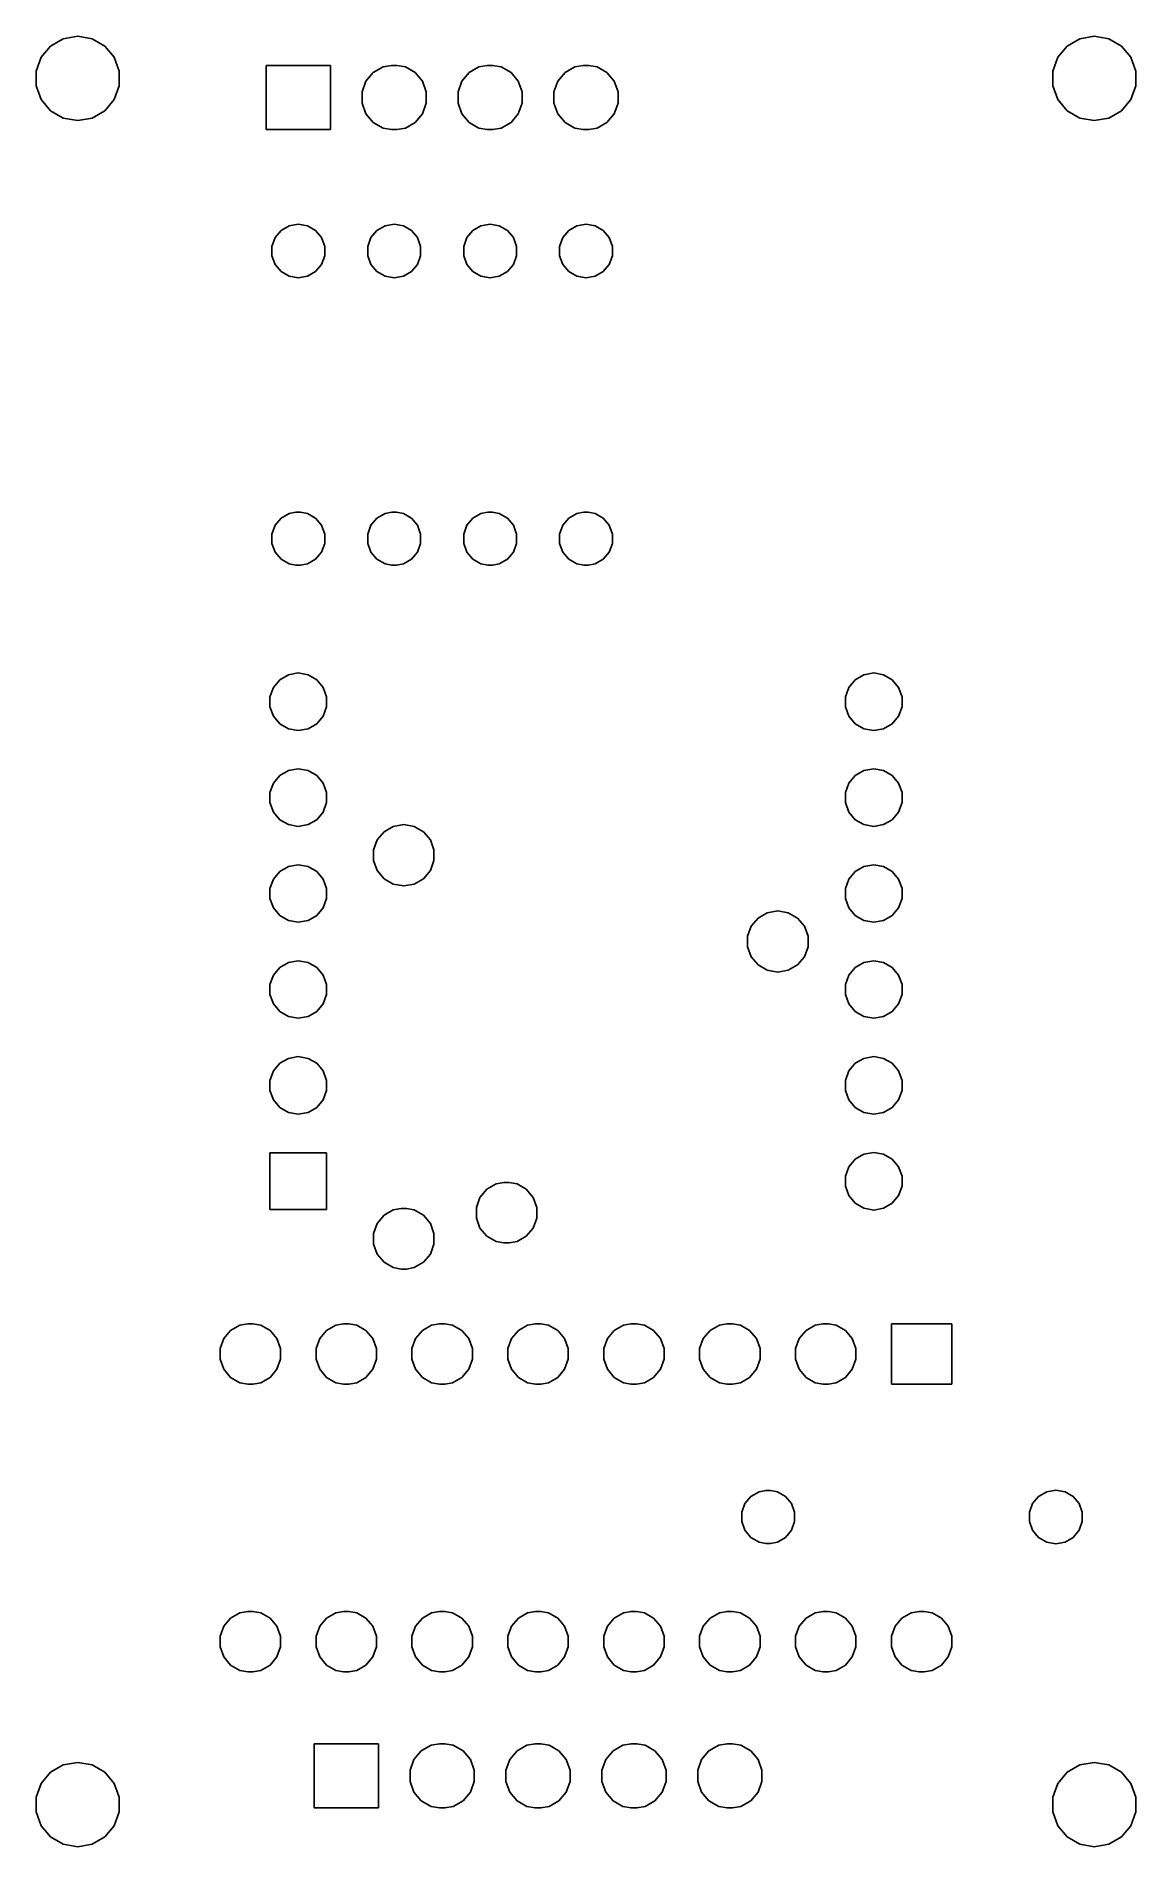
# Model space of a CAD drawing. Extents: x 21.8 to 50.9, y -71.7 to -23.8.
import ezdxf

# ---------------------------------------------------------------- set-up
doc = ezdxf.new("R2010")
doc.units = 0
doc.header["$MEASUREMENT"] = 0
doc.layers.add('BLACK', color=7, linetype='CONTINUOUS')

msp = doc.modelspace()

# ---------------------------------------------------------------- linework, layer by layer
at = {"layer": 'BLACK', "linetype": 'CONTINUOUS'}
for p, q in [((22.142, -24.0364), (22.478, -23.8424)), ((22.478, -23.8424), (22.86, -23.775)), ((22.86, -23.775), (23.242, -23.8424)), ((23.242, -23.8424), (23.578, -24.0364)), ((49.066, -24.0364), (49.402, -23.8424)), ((49.402, -23.8424), (49.784, -23.775)), ((49.784, -23.775), (50.166, -23.8424)), ((50.166, -23.8424), (50.502, -24.0364)), ((21.76, -24.698), (21.8927, -24.3335)), ((21.8927, -24.3335), (22.142, -24.0364)), ((23.578, -24.0364), (23.8273, -24.3335)), ((23.8273, -24.3335), (23.96, -24.698)), ((48.684, -24.698), (48.8167, -24.3335)), ((48.8167, -24.3335), (49.066, -24.0364)), ((50.502, -24.0364), (50.7513, -24.3335)), ((50.7513, -24.3335), (50.884, -24.698)), ((21.76, -25.086), (21.76, -24.698)), ((23.96, -24.698), (23.96, -25.086)), ((27.852, -26.25), (27.852, -24.55)), ((27.852, -24.55), (29.552, -24.55)), ((29.552, -24.55), (29.552, -26.25)), ((30.4945, -24.9684), (30.6872, -24.7388)), ((30.6872, -24.7388), (30.9468, -24.5889)), ((30.9468, -24.5889), (31.1676, -24.55)), ((31.1676, -24.55), (31.3164, -24.55)), ((31.3164, -24.55), (31.5372, -24.5889)), ((31.5372, -24.5889), (31.7968, -24.7388)), ((31.7968, -24.7388), (31.9895, -24.9684)), ((33.0345, -24.9684), (33.2272, -24.7388)), ((33.2272, -24.7388), (33.4868, -24.5889)), ((33.4868, -24.5889), (33.7076, -24.55)), ((33.7076, -24.55), (33.8564, -24.55)), ((33.8564, -24.55), (34.0772, -24.5889)), ((34.0772, -24.5889), (34.3368, -24.7388)), ((34.3368, -24.7388), (34.5295, -24.9684)), ((35.5745, -24.9684), (35.7672, -24.7388)), ((35.7672, -24.7388), (36.0268, -24.5889)), ((36.0268, -24.5889), (36.2476, -24.55)), ((36.2476, -24.55), (36.3964, -24.55)), ((36.3964, -24.55), (36.6172, -24.5889)), ((36.6172, -24.5889), (36.8768, -24.7388)), ((36.8768, -24.7388), (37.0695, -24.9684)), ((48.684, -25.086), (48.684, -24.698)), ((50.884, -24.698), (50.884, -25.086)), ((21.8927, -25.4505), (21.76, -25.086)), ((23.96, -25.086), (23.8273, -25.4505)), ((30.392, -25.2501), (30.4945, -24.9684)), ((30.392, -25.5499), (30.392, -25.2501)), ((31.9895, -24.9684), (32.092, -25.2501)), ((32.092, -25.2501), (32.092, -25.5499)), ((32.932, -25.2501), (33.0345, -24.9684)), ((32.932, -25.5499), (32.932, -25.2501)), ((34.5295, -24.9684), (34.632, -25.2501)), ((34.632, -25.2501), (34.632, -25.5499)), ((35.472, -25.2501), (35.5745, -24.9684)), ((35.472, -25.5499), (35.472, -25.2501)), ((37.0695, -24.9684), (37.172, -25.2501)), ((37.172, -25.2501), (37.172, -25.5499)), ((48.8167, -25.4505), (48.684, -25.086)), ((50.884, -25.086), (50.7513, -25.4505)), ((22.142, -25.7476), (21.8927, -25.4505)), ((22.478, -25.9416), (22.142, -25.7476)), ((23.578, -25.7476), (23.242, -25.9416)), ((23.8273, -25.4505), (23.578, -25.7476)), ((30.4945, -25.8316), (30.392, -25.5499)), ((30.6872, -26.0612), (30.4945, -25.8316)), ((31.9895, -25.8316), (31.7968, -26.0612)), ((32.092, -25.5499), (31.9895, -25.8316)), ((33.0345, -25.8316), (32.932, -25.5499)), ((33.2272, -26.0612), (33.0345, -25.8316)), ((34.5295, -25.8316), (34.3368, -26.0612)), ((34.632, -25.5499), (34.5295, -25.8316)), ((35.5745, -25.8316), (35.472, -25.5499)), ((35.7672, -26.0612), (35.5745, -25.8316)), ((37.0695, -25.8316), (36.8768, -26.0612)), ((37.172, -25.5499), (37.0695, -25.8316)), ((49.066, -25.7476), (48.8167, -25.4505)), ((49.402, -25.9416), (49.066, -25.7476)), ((50.502, -25.7476), (50.166, -25.9416)), ((50.7513, -25.4505), (50.502, -25.7476)), ((22.86, -26.009), (22.478, -25.9416)), ((23.242, -25.9416), (22.86, -26.009)), ((29.552, -26.25), (27.852, -26.25)), ((30.9468, -26.2111), (30.6872, -26.0612)), ((31.1676, -26.25), (30.9468, -26.2111)), ((31.3164, -26.25), (31.1676, -26.25)), ((31.5372, -26.2111), (31.3164, -26.25)), ((31.7968, -26.0612), (31.5372, -26.2111)), ((33.4868, -26.2111), (33.2272, -26.0612)), ((33.7076, -26.25), (33.4868, -26.2111)), ((33.8564, -26.25), (33.7076, -26.25)), ((34.0772, -26.2111), (33.8564, -26.25)), ((34.3368, -26.0612), (34.0772, -26.2111)), ((36.0268, -26.2111), (35.7672, -26.0612)), ((36.2476, -26.25), (36.0268, -26.2111)), ((36.3964, -26.25), (36.2476, -26.25)), ((36.6172, -26.2111), (36.3964, -26.25)), ((36.8768, -26.0612), (36.6172, -26.2111)), ((49.784, -26.009), (49.402, -25.9416)), ((50.166, -25.9416), (49.784, -26.009)), ((28.4589, -28.7961), (28.702, -28.7532)), ((28.702, -28.7532), (28.9451, -28.7961)), ((30.9989, -28.7961), (31.242, -28.7532)), ((31.242, -28.7532), (31.4851, -28.7961)), ((33.5389, -28.7961), (33.782, -28.7532)), ((33.782, -28.7532), (34.0251, -28.7961)), ((36.0789, -28.7961), (36.322, -28.7532)), ((36.322, -28.7532), (36.5651, -28.7961)), ((28.002, -29.3406), (28.0864, -29.1086)), ((28.0864, -29.1086), (28.2451, -28.9195)), ((28.2451, -28.9195), (28.4589, -28.7961)), ((28.9451, -28.7961), (29.1589, -28.9195)), ((29.1589, -28.9195), (29.3176, -29.1086)), ((29.3176, -29.1086), (29.402, -29.3406)), ((30.542, -29.3406), (30.6264, -29.1086)), ((30.6264, -29.1086), (30.7851, -28.9195)), ((30.7851, -28.9195), (30.9989, -28.7961)), ((31.4851, -28.7961), (31.6989, -28.9195)), ((31.6989, -28.9195), (31.8576, -29.1086)), ((31.8576, -29.1086), (31.942, -29.3406)), ((33.082, -29.3406), (33.1664, -29.1086)), ((33.1664, -29.1086), (33.3251, -28.9195)), ((33.3251, -28.9195), (33.5389, -28.7961)), ((34.0251, -28.7961), (34.2389, -28.9195)), ((34.2389, -28.9195), (34.3976, -29.1086)), ((34.3976, -29.1086), (34.482, -29.3406)), ((35.622, -29.3406), (35.7064, -29.1086)), ((35.7064, -29.1086), (35.8651, -28.9195)), ((35.8651, -28.9195), (36.0789, -28.7961)), ((36.5651, -28.7961), (36.7789, -28.9195)), ((36.7789, -28.9195), (36.9376, -29.1086)), ((36.9376, -29.1086), (37.022, -29.3406)), ((28.002, -29.5874), (28.002, -29.3406)), ((28.0864, -29.8194), (28.002, -29.5874)), ((29.402, -29.5874), (29.3176, -29.8194)), ((29.402, -29.3406), (29.402, -29.5874)), ((30.542, -29.5874), (30.542, -29.3406)), ((30.6264, -29.8194), (30.542, -29.5874)), ((31.942, -29.5874), (31.8576, -29.8194)), ((31.942, -29.3406), (31.942, -29.5874)), ((33.082, -29.5874), (33.082, -29.3406)), ((33.1664, -29.8194), (33.082, -29.5874)), ((34.482, -29.5874), (34.3976, -29.8194)), ((34.482, -29.3406), (34.482, -29.5874)), ((35.622, -29.5874), (35.622, -29.3406)), ((35.7064, -29.8194), (35.622, -29.5874)), ((37.022, -29.5874), (36.9376, -29.8194)), ((37.022, -29.3406), (37.022, -29.5874)), ((28.2451, -30.0085), (28.0864, -29.8194)), ((28.4589, -30.1319), (28.2451, -30.0085)), ((28.702, -30.1748), (28.4589, -30.1319)), ((28.9451, -30.1319), (28.702, -30.1748)), ((29.1589, -30.0085), (28.9451, -30.1319)), ((29.3176, -29.8194), (29.1589, -30.0085)), ((30.7851, -30.0085), (30.6264, -29.8194)), ((30.9989, -30.1319), (30.7851, -30.0085)), ((31.242, -30.1748), (30.9989, -30.1319)), ((31.4851, -30.1319), (31.242, -30.1748)), ((31.6989, -30.0085), (31.4851, -30.1319)), ((31.8576, -29.8194), (31.6989, -30.0085)), ((33.3251, -30.0085), (33.1664, -29.8194)), ((33.5389, -30.1319), (33.3251, -30.0085)), ((33.782, -30.1748), (33.5389, -30.1319)), ((34.0251, -30.1319), (33.782, -30.1748)), ((34.2389, -30.0085), (34.0251, -30.1319)), ((34.3976, -29.8194), (34.2389, -30.0085)), ((35.8651, -30.0085), (35.7064, -29.8194)), ((36.0789, -30.1319), (35.8651, -30.0085)), ((36.322, -30.1748), (36.0789, -30.1319)), ((36.5651, -30.1319), (36.322, -30.1748)), ((36.7789, -30.0085), (36.5651, -30.1319)), ((36.9376, -29.8194), (36.7789, -30.0085)), ((28.2451, -36.5395), (28.4589, -36.4161)), ((28.4589, -36.4161), (28.6408, -36.384)), ((28.6408, -36.384), (28.7632, -36.384)), ((28.7632, -36.384), (28.9451, -36.4161)), ((28.9451, -36.4161), (29.1589, -36.5395)), ((30.7851, -36.5395), (30.9989, -36.4161)), ((30.9989, -36.4161), (31.1808, -36.384)), ((31.1808, -36.384), (31.3032, -36.384)), ((31.3032, -36.384), (31.4851, -36.4161)), ((31.4851, -36.4161), (31.6989, -36.5395)), ((33.3251, -36.5395), (33.5389, -36.4161)), ((33.5389, -36.4161), (33.7208, -36.384)), ((33.7208, -36.384), (33.8432, -36.384)), ((33.8432, -36.384), (34.0251, -36.4161)), ((34.0251, -36.4161), (34.2389, -36.5395)), ((35.8651, -36.5395), (36.0789, -36.4161)), ((36.0789, -36.4161), (36.2608, -36.384)), ((36.2608, -36.384), (36.3832, -36.384)), ((36.3832, -36.384), (36.5651, -36.4161)), ((36.5651, -36.4161), (36.7789, -36.5395)), ((28.002, -36.9606), (28.0864, -36.7286)), ((28.0864, -36.7286), (28.2451, -36.5395)), ((29.1589, -36.5395), (29.3176, -36.7286)), ((29.3176, -36.7286), (29.402, -36.9606)), ((30.542, -36.9606), (30.6264, -36.7286)), ((30.6264, -36.7286), (30.7851, -36.5395)), ((31.6989, -36.5395), (31.8576, -36.7286)), ((31.8576, -36.7286), (31.942, -36.9606)), ((33.082, -36.9606), (33.1664, -36.7286)), ((33.1664, -36.7286), (33.3251, -36.5395)), ((34.2389, -36.5395), (34.3976, -36.7286)), ((34.3976, -36.7286), (34.482, -36.9606)), ((35.622, -36.9606), (35.7064, -36.7286)), ((35.7064, -36.7286), (35.8651, -36.5395)), ((36.7789, -36.5395), (36.9376, -36.7286)), ((36.9376, -36.7286), (37.022, -36.9606)), ((28.002, -37.2074), (28.002, -36.9606)), ((28.0864, -37.4394), (28.002, -37.2074)), ((29.402, -37.2074), (29.3176, -37.4394)), ((29.402, -36.9606), (29.402, -37.2074)), ((30.542, -37.2074), (30.542, -36.9606)), ((30.6264, -37.4394), (30.542, -37.2074)), ((31.942, -37.2074), (31.8576, -37.4394)), ((31.942, -36.9606), (31.942, -37.2074)), ((33.082, -37.2074), (33.082, -36.9606)), ((33.1664, -37.4394), (33.082, -37.2074)), ((34.482, -37.2074), (34.3976, -37.4394)), ((34.482, -36.9606), (34.482, -37.2074)), ((35.622, -37.2074), (35.622, -36.9606)), ((35.7064, -37.4394), (35.622, -37.2074)), ((37.022, -37.2074), (36.9376, -37.4394)), ((37.022, -36.9606), (37.022, -37.2074)), ((28.2451, -37.6285), (28.0864, -37.4394)), ((28.4589, -37.7519), (28.2451, -37.6285)), ((28.6408, -37.784), (28.4589, -37.7519)), ((28.7632, -37.784), (28.6408, -37.784)), ((28.9451, -37.7519), (28.7632, -37.784)), ((29.1589, -37.6285), (28.9451, -37.7519)), ((29.3176, -37.4394), (29.1589, -37.6285)), ((30.7851, -37.6285), (30.6264, -37.4394)), ((30.9989, -37.7519), (30.7851, -37.6285)), ((31.1808, -37.784), (30.9989, -37.7519)), ((31.3032, -37.784), (31.1808, -37.784)), ((31.4851, -37.7519), (31.3032, -37.784)), ((31.6989, -37.6285), (31.4851, -37.7519)), ((31.8576, -37.4394), (31.6989, -37.6285)), ((33.3251, -37.6285), (33.1664, -37.4394)), ((33.5389, -37.7519), (33.3251, -37.6285)), ((33.7208, -37.784), (33.5389, -37.7519)), ((33.8432, -37.784), (33.7208, -37.784)), ((34.0251, -37.7519), (33.8432, -37.784)), ((34.2389, -37.6285), (34.0251, -37.7519)), ((34.3976, -37.4394), (34.2389, -37.6285)), ((35.8651, -37.6285), (35.7064, -37.4394)), ((36.0789, -37.7519), (35.8651, -37.6285)), ((36.2608, -37.784), (36.0789, -37.7519)), ((36.3832, -37.784), (36.2608, -37.784)), ((36.5651, -37.7519), (36.3832, -37.784)), ((36.7789, -37.6285), (36.5651, -37.7519)), ((36.9376, -37.4394), (36.7789, -37.6285)), ((28.2125, -40.8186), (28.4415, -40.6864)), ((28.4415, -40.6864), (28.702, -40.6404)), ((28.702, -40.6404), (28.9625, -40.6864)), ((28.9625, -40.6864), (29.1915, -40.8186)), ((43.4525, -40.8186), (43.6815, -40.6864)), ((43.6815, -40.6864), (43.942, -40.6404)), ((43.942, -40.6404), (44.2025, -40.6864)), ((44.2025, -40.6864), (44.4315, -40.8186)), ((27.952, -41.2698), (28.0425, -41.0212)), ((28.0425, -41.0212), (28.2125, -40.8186)), ((29.1915, -40.8186), (29.3615, -41.0212)), ((29.3615, -41.0212), (29.452, -41.2698)), ((43.192, -41.2698), (43.2825, -41.0212)), ((43.2825, -41.0212), (43.4525, -40.8186)), ((44.4315, -40.8186), (44.6015, -41.0212)), ((44.6015, -41.0212), (44.692, -41.2698)), ((27.952, -41.5342), (27.952, -41.2698)), ((28.0425, -41.7828), (27.952, -41.5342)), ((29.452, -41.5342), (29.3615, -41.7828)), ((29.452, -41.2698), (29.452, -41.5342)), ((43.192, -41.5342), (43.192, -41.2698)), ((43.2825, -41.7828), (43.192, -41.5342)), ((44.692, -41.5342), (44.6015, -41.7828)), ((44.692, -41.2698), (44.692, -41.5342)), ((28.2125, -41.9854), (28.0425, -41.7828)), ((28.4415, -42.1176), (28.2125, -41.9854)), ((28.702, -42.1636), (28.4415, -42.1176)), ((28.9625, -42.1176), (28.702, -42.1636)), ((29.1915, -41.9854), (28.9625, -42.1176)), ((29.3615, -41.7828), (29.1915, -41.9854)), ((43.4525, -41.9854), (43.2825, -41.7828)), ((43.6815, -42.1176), (43.4525, -41.9854)), ((43.942, -42.1636), (43.6815, -42.1176)), ((44.2025, -42.1176), (43.942, -42.1636)), ((44.4315, -41.9854), (44.2025, -42.1176)), ((44.6015, -41.7828), (44.4315, -41.9854)), ((27.952, -43.8098), (28.0425, -43.5612)), ((28.0425, -43.5612), (28.2125, -43.3586)), ((28.2125, -43.3586), (28.4415, -43.2264)), ((28.4415, -43.2264), (28.702, -43.1804)), ((28.702, -43.1804), (28.9625, -43.2264)), ((28.9625, -43.2264), (29.1915, -43.3586)), ((29.1915, -43.3586), (29.3615, -43.5612)), ((29.3615, -43.5612), (29.452, -43.8098)), ((43.192, -43.8098), (43.2825, -43.5612)), ((43.2825, -43.5612), (43.4525, -43.3586)), ((43.4525, -43.3586), (43.6815, -43.2264)), ((43.6815, -43.2264), (43.942, -43.1804)), ((43.942, -43.1804), (44.2025, -43.2264)), ((44.2025, -43.2264), (44.4315, -43.3586)), ((44.4315, -43.3586), (44.6015, -43.5612)), ((44.6015, -43.5612), (44.692, -43.8098)), ((27.952, -44.0742), (27.952, -43.8098)), ((28.0425, -44.3228), (27.952, -44.0742)), ((29.452, -44.0742), (29.3615, -44.3228)), ((29.452, -43.8098), (29.452, -44.0742)), ((43.192, -44.0742), (43.192, -43.8098)), ((43.2825, -44.3228), (43.192, -44.0742)), ((44.692, -44.0742), (44.6015, -44.3228)), ((44.692, -43.8098), (44.692, -44.0742)), ((28.2125, -44.5254), (28.0425, -44.3228)), ((28.4415, -44.6576), (28.2125, -44.5254)), ((29.1915, -44.5254), (28.9625, -44.6576)), ((29.3615, -44.3228), (29.1915, -44.5254)), ((43.4525, -44.5254), (43.2825, -44.3228)), ((43.6815, -44.6576), (43.4525, -44.5254)), ((44.4315, -44.5254), (44.2025, -44.6576)), ((44.6015, -44.3228), (44.4315, -44.5254)), ((28.702, -44.7036), (28.4415, -44.6576)), ((28.9625, -44.6576), (28.702, -44.7036)), ((30.696, -45.3249), (30.7925, -45.0598)), ((30.7925, -45.0598), (30.9738, -44.8437)), ((30.9738, -44.8437), (31.2182, -44.7026)), ((31.2182, -44.7026), (31.496, -44.6537)), ((31.496, -44.6537), (31.7738, -44.7026)), ((31.7738, -44.7026), (32.0182, -44.8437)), ((32.0182, -44.8437), (32.1995, -45.0598)), ((32.1995, -45.0598), (32.296, -45.3249)), ((43.942, -44.7036), (43.6815, -44.6576)), ((44.2025, -44.6576), (43.942, -44.7036)), ((30.696, -45.6071), (30.696, -45.3249)), ((32.296, -45.3249), (32.296, -45.6071)), ((28.0425, -46.1012), (28.2125, -45.8986)), ((28.2125, -45.8986), (28.4415, -45.7664)), ((28.4415, -45.7664), (28.702, -45.7204)), ((28.702, -45.7204), (28.9625, -45.7664)), ((28.9625, -45.7664), (29.1915, -45.8986)), ((29.1915, -45.8986), (29.3615, -46.1012)), ((30.7925, -45.8722), (30.696, -45.6071)), ((30.9738, -46.0883), (30.7925, -45.8722)), ((32.1995, -45.8722), (32.0182, -46.0883)), ((32.296, -45.6071), (32.1995, -45.8722)), ((43.2825, -46.1012), (43.4525, -45.8986)), ((43.4525, -45.8986), (43.6815, -45.7664)), ((43.6815, -45.7664), (43.942, -45.7204)), ((43.942, -45.7204), (44.2025, -45.7664)), ((44.2025, -45.7664), (44.4315, -45.8986)), ((44.4315, -45.8986), (44.6015, -46.1012)), ((27.952, -46.3498), (28.0425, -46.1012)), ((27.952, -46.6142), (27.952, -46.3498)), ((29.3615, -46.1012), (29.452, -46.3498)), ((29.452, -46.3498), (29.452, -46.6142)), ((31.2182, -46.2294), (30.9738, -46.0883)), ((31.496, -46.2783), (31.2182, -46.2294)), ((31.7738, -46.2294), (31.496, -46.2783)), ((32.0182, -46.0883), (31.7738, -46.2294)), ((43.192, -46.3498), (43.2825, -46.1012)), ((43.192, -46.6142), (43.192, -46.3498)), ((44.6015, -46.1012), (44.692, -46.3498)), ((44.692, -46.3498), (44.692, -46.6142)), ((28.0425, -46.8628), (27.952, -46.6142)), ((28.2125, -47.0654), (28.0425, -46.8628)), ((29.3615, -46.8628), (29.1915, -47.0654)), ((29.452, -46.6142), (29.3615, -46.8628)), ((40.8798, -47.1297), (41.1242, -46.9886)), ((41.1242, -46.9886), (41.402, -46.9397)), ((41.402, -46.9397), (41.6798, -46.9886)), ((41.6798, -46.9886), (41.9242, -47.1297)), ((43.2825, -46.8628), (43.192, -46.6142)), ((43.4525, -47.0654), (43.2825, -46.8628)), ((44.6015, -46.8628), (44.4315, -47.0654)), ((44.692, -46.6142), (44.6015, -46.8628)), ((28.4415, -47.1976), (28.2125, -47.0654)), ((28.702, -47.2436), (28.4415, -47.1976)), ((28.9625, -47.1976), (28.702, -47.2436)), ((29.1915, -47.0654), (28.9625, -47.1976)), ((40.602, -47.6109), (40.6985, -47.3458)), ((40.6985, -47.3458), (40.8798, -47.1297)), ((41.9242, -47.1297), (42.1055, -47.3458)), ((42.1055, -47.3458), (42.202, -47.6109)), ((43.6815, -47.1976), (43.4525, -47.0654)), ((43.942, -47.2436), (43.6815, -47.1976)), ((44.2025, -47.1976), (43.942, -47.2436)), ((44.4315, -47.0654), (44.2025, -47.1976)), ((40.602, -47.8931), (40.602, -47.6109)), ((40.6985, -48.1582), (40.602, -47.8931)), ((42.202, -47.8931), (42.1055, -48.1582)), ((42.202, -47.6109), (42.202, -47.8931)), ((28.2125, -48.4386), (28.4415, -48.3064)), ((28.4415, -48.3064), (28.702, -48.2604)), ((28.702, -48.2604), (28.9625, -48.3064)), ((28.9625, -48.3064), (29.1915, -48.4386)), ((40.8798, -48.3743), (40.6985, -48.1582)), ((41.1242, -48.5154), (40.8798, -48.3743)), ((41.9242, -48.3743), (41.6798, -48.5154)), ((42.1055, -48.1582), (41.9242, -48.3743)), ((43.4525, -48.4386), (43.6815, -48.3064)), ((43.6815, -48.3064), (43.942, -48.2604)), ((43.942, -48.2604), (44.2025, -48.3064)), ((44.2025, -48.3064), (44.4315, -48.4386)), ((27.952, -48.8898), (28.0425, -48.6412)), ((27.952, -49.1542), (27.952, -48.8898)), ((28.0425, -48.6412), (28.2125, -48.4386)), ((29.1915, -48.4386), (29.3615, -48.6412)), ((29.3615, -48.6412), (29.452, -48.8898)), ((29.452, -48.8898), (29.452, -49.1542)), ((41.402, -48.5643), (41.1242, -48.5154)), ((41.6798, -48.5154), (41.402, -48.5643)), ((43.192, -48.8898), (43.2825, -48.6412)), ((43.192, -49.1542), (43.192, -48.8898)), ((43.2825, -48.6412), (43.4525, -48.4386)), ((44.4315, -48.4386), (44.6015, -48.6412)), ((44.6015, -48.6412), (44.692, -48.8898)), ((44.692, -48.8898), (44.692, -49.1542)), ((28.0425, -49.4028), (27.952, -49.1542)), ((29.452, -49.1542), (29.3615, -49.4028)), ((43.2825, -49.4028), (43.192, -49.1542)), ((44.692, -49.1542), (44.6015, -49.4028)), ((28.2125, -49.6054), (28.0425, -49.4028)), ((28.4415, -49.7376), (28.2125, -49.6054)), ((28.702, -49.7836), (28.4415, -49.7376)), ((28.9625, -49.7376), (28.702, -49.7836)), ((29.1915, -49.6054), (28.9625, -49.7376)), ((29.3615, -49.4028), (29.1915, -49.6054)), ((43.4525, -49.6054), (43.2825, -49.4028)), ((43.6815, -49.7376), (43.4525, -49.6054)), ((43.942, -49.7836), (43.6815, -49.7376)), ((44.2025, -49.7376), (43.942, -49.7836)), ((44.4315, -49.6054), (44.2025, -49.7376)), ((44.6015, -49.4028), (44.4315, -49.6054)), ((28.4415, -50.8464), (28.702, -50.8004)), ((28.702, -50.8004), (28.9625, -50.8464)), ((43.6815, -50.8464), (43.942, -50.8004)), ((43.942, -50.8004), (44.2025, -50.8464)), ((27.952, -51.4298), (28.0425, -51.1812)), ((28.0425, -51.1812), (28.2125, -50.9786)), ((28.2125, -50.9786), (28.4415, -50.8464)), ((28.9625, -50.8464), (29.1915, -50.9786)), ((29.1915, -50.9786), (29.3615, -51.1812)), ((29.3615, -51.1812), (29.452, -51.4298)), ((43.192, -51.4298), (43.2825, -51.1812)), ((43.2825, -51.1812), (43.4525, -50.9786)), ((43.4525, -50.9786), (43.6815, -50.8464)), ((44.2025, -50.8464), (44.4315, -50.9786)), ((44.4315, -50.9786), (44.6015, -51.1812)), ((44.6015, -51.1812), (44.692, -51.4298)), ((27.952, -51.6942), (27.952, -51.4298)), ((28.0425, -51.9428), (27.952, -51.6942)), ((29.452, -51.6942), (29.3615, -51.9428)), ((29.452, -51.4298), (29.452, -51.6942)), ((43.192, -51.6942), (43.192, -51.4298)), ((43.2825, -51.9428), (43.192, -51.6942)), ((44.692, -51.6942), (44.6015, -51.9428)), ((44.692, -51.4298), (44.692, -51.6942)), ((28.2125, -52.1454), (28.0425, -51.9428)), ((28.4415, -52.2776), (28.2125, -52.1454)), ((29.1915, -52.1454), (28.9625, -52.2776)), ((29.3615, -51.9428), (29.1915, -52.1454)), ((43.4525, -52.1454), (43.2825, -51.9428)), ((43.6815, -52.2776), (43.4525, -52.1454)), ((44.4315, -52.1454), (44.2025, -52.2776)), ((44.6015, -51.9428), (44.4315, -52.1454)), ((28.702, -52.3236), (28.4415, -52.2776)), ((28.9625, -52.2776), (28.702, -52.3236)), ((43.942, -52.3236), (43.6815, -52.2776)), ((44.2025, -52.2776), (43.942, -52.3236)), ((27.952, -54.852), (27.952, -53.352)), ((27.952, -53.352), (29.452, -53.352)), ((29.452, -53.352), (29.452, -54.852)), ((43.2825, -53.7212), (43.4525, -53.5186)), ((43.4525, -53.5186), (43.6815, -53.3864)), ((43.6815, -53.3864), (43.942, -53.3404)), ((43.942, -53.3404), (44.2025, -53.3864)), ((44.2025, -53.3864), (44.4315, -53.5186)), ((44.4315, -53.5186), (44.6015, -53.7212)), ((33.6956, -54.3139), (33.94, -54.1729)), ((33.94, -54.1729), (34.1478, -54.1362)), ((34.1478, -54.1362), (34.2878, -54.1362)), ((34.2878, -54.1362), (34.4956, -54.1729)), ((34.4956, -54.1729), (34.74, -54.3139)), ((43.192, -53.9698), (43.2825, -53.7212)), ((43.192, -54.2342), (43.192, -53.9698)), ((44.6015, -53.7212), (44.692, -53.9698)), ((44.692, -53.9698), (44.692, -54.2342)), ((33.4178, -54.7951), (33.5143, -54.53)), ((33.5143, -54.53), (33.6956, -54.3139)), ((34.74, -54.3139), (34.9213, -54.53)), ((34.9213, -54.53), (35.0178, -54.7951)), ((43.2825, -54.4828), (43.192, -54.2342)), ((43.4525, -54.6854), (43.2825, -54.4828)), ((44.6015, -54.4828), (44.4315, -54.6854)), ((44.692, -54.2342), (44.6015, -54.4828)), ((29.452, -54.852), (27.952, -54.852)), ((30.7925, -55.2198), (30.9738, -55.0037)), ((30.9738, -55.0037), (31.2182, -54.8626)), ((31.2182, -54.8626), (31.426, -54.826)), ((31.426, -54.826), (31.566, -54.826)), ((31.566, -54.826), (31.7738, -54.8626)), ((31.7738, -54.8626), (32.0182, -55.0037)), ((32.0182, -55.0037), (32.1995, -55.2198)), ((33.4178, -55.0773), (33.4178, -54.7951)), ((33.5143, -55.3424), (33.4178, -55.0773)), ((35.0178, -55.0773), (34.9213, -55.3424)), ((35.0178, -54.7951), (35.0178, -55.0773)), ((43.6815, -54.8176), (43.4525, -54.6854)), ((43.942, -54.8636), (43.6815, -54.8176)), ((44.2025, -54.8176), (43.942, -54.8636)), ((44.4315, -54.6854), (44.2025, -54.8176)), ((30.696, -55.4849), (30.7925, -55.2198)), ((30.696, -55.7671), (30.696, -55.4849)), ((32.1995, -55.2198), (32.296, -55.4849)), ((32.296, -55.4849), (32.296, -55.7671)), ((33.6956, -55.5585), (33.5143, -55.3424)), ((33.94, -55.6996), (33.6956, -55.5585)), ((34.74, -55.5585), (34.4956, -55.6996)), ((34.9213, -55.3424), (34.74, -55.5585)), ((30.7925, -56.0322), (30.696, -55.7671)), ((30.9738, -56.2483), (30.7925, -56.0322)), ((32.1995, -56.0322), (32.0182, -56.2483)), ((32.296, -55.7671), (32.1995, -56.0322)), ((34.1478, -55.7362), (33.94, -55.6996)), ((34.2878, -55.7362), (34.1478, -55.7362)), ((34.4956, -55.6996), (34.2878, -55.7362)), ((31.2182, -56.3894), (30.9738, -56.2483)), ((31.426, -56.426), (31.2182, -56.3894)), ((31.566, -56.426), (31.426, -56.426)), ((31.7738, -56.3894), (31.566, -56.426)), ((32.0182, -56.2483), (31.7738, -56.3894)), ((26.9098, -58.0517), (27.1542, -57.9106)), ((27.1542, -57.9106), (27.362, -57.874)), ((27.362, -57.874), (27.502, -57.874)), ((27.502, -57.874), (27.7098, -57.9106)), ((27.7098, -57.9106), (27.9542, -58.0517)), ((29.4498, -58.0517), (29.6942, -57.9106)), ((29.6942, -57.9106), (29.902, -57.874)), ((29.902, -57.874), (30.042, -57.874)), ((30.042, -57.874), (30.2498, -57.9106)), ((30.2498, -57.9106), (30.4942, -58.0517)), ((31.9898, -58.0517), (32.2342, -57.9106)), ((32.2342, -57.9106), (32.442, -57.874)), ((32.442, -57.874), (32.582, -57.874)), ((32.582, -57.874), (32.7898, -57.9106)), ((32.7898, -57.9106), (33.0342, -58.0517)), ((34.5298, -58.0517), (34.7742, -57.9106)), ((34.7742, -57.9106), (34.982, -57.874)), ((34.982, -57.874), (35.122, -57.874)), ((35.122, -57.874), (35.3298, -57.9106)), ((35.3298, -57.9106), (35.5742, -58.0517)), ((37.0698, -58.0517), (37.3142, -57.9106)), ((37.3142, -57.9106), (37.522, -57.874)), ((37.522, -57.874), (37.662, -57.874)), ((37.662, -57.874), (37.8698, -57.9106)), ((37.8698, -57.9106), (38.1142, -58.0517)), ((39.6098, -58.0517), (39.8542, -57.9106)), ((39.8542, -57.9106), (40.062, -57.874)), ((40.062, -57.874), (40.202, -57.874)), ((40.202, -57.874), (40.4098, -57.9106)), ((40.4098, -57.9106), (40.6542, -58.0517)), ((42.1498, -58.0517), (42.3942, -57.9106)), ((42.3942, -57.9106), (42.602, -57.874)), ((42.602, -57.874), (42.742, -57.874)), ((42.742, -57.874), (42.9498, -57.9106)), ((42.9498, -57.9106), (43.1942, -58.0517)), ((44.412, -59.474), (44.412, -57.874)), ((44.412, -57.874), (46.012, -57.874)), ((46.012, -57.874), (46.012, -59.474)), ((26.632, -58.5329), (26.7285, -58.2678)), ((26.7285, -58.2678), (26.9098, -58.0517)), ((27.9542, -58.0517), (28.1355, -58.2678)), ((28.1355, -58.2678), (28.232, -58.5329)), ((29.172, -58.5329), (29.2685, -58.2678)), ((29.2685, -58.2678), (29.4498, -58.0517)), ((30.4942, -58.0517), (30.6755, -58.2678)), ((30.6755, -58.2678), (30.772, -58.5329)), ((31.712, -58.5329), (31.8085, -58.2678)), ((31.8085, -58.2678), (31.9898, -58.0517)), ((33.0342, -58.0517), (33.2155, -58.2678)), ((33.2155, -58.2678), (33.312, -58.5329)), ((34.252, -58.5329), (34.3485, -58.2678)), ((34.3485, -58.2678), (34.5298, -58.0517)), ((35.5742, -58.0517), (35.7555, -58.2678)), ((35.7555, -58.2678), (35.852, -58.5329)), ((36.792, -58.5329), (36.8885, -58.2678)), ((36.8885, -58.2678), (37.0698, -58.0517)), ((38.1142, -58.0517), (38.2955, -58.2678)), ((38.2955, -58.2678), (38.392, -58.5329)), ((39.332, -58.5329), (39.4285, -58.2678)), ((39.4285, -58.2678), (39.6098, -58.0517)), ((40.6542, -58.0517), (40.8355, -58.2678)), ((40.8355, -58.2678), (40.932, -58.5329)), ((41.872, -58.5329), (41.9685, -58.2678)), ((41.9685, -58.2678), (42.1498, -58.0517)), ((43.1942, -58.0517), (43.3755, -58.2678)), ((43.3755, -58.2678), (43.472, -58.5329)), ((26.632, -58.8151), (26.632, -58.5329)), ((26.7285, -59.0802), (26.632, -58.8151)), ((28.232, -58.8151), (28.1355, -59.0802)), ((28.232, -58.5329), (28.232, -58.8151)), ((29.172, -58.8151), (29.172, -58.5329)), ((29.2685, -59.0802), (29.172, -58.8151)), ((30.772, -58.8151), (30.6755, -59.0802)), ((30.772, -58.5329), (30.772, -58.8151)), ((31.712, -58.8151), (31.712, -58.5329)), ((31.8085, -59.0802), (31.712, -58.8151)), ((33.312, -58.8151), (33.2155, -59.0802)), ((33.312, -58.5329), (33.312, -58.8151)), ((34.252, -58.8151), (34.252, -58.5329)), ((34.3485, -59.0802), (34.252, -58.8151)), ((35.852, -58.8151), (35.7555, -59.0802)), ((35.852, -58.5329), (35.852, -58.8151)), ((36.792, -58.8151), (36.792, -58.5329)), ((36.8885, -59.0802), (36.792, -58.8151)), ((38.392, -58.8151), (38.2955, -59.0802)), ((38.392, -58.5329), (38.392, -58.8151)), ((39.332, -58.8151), (39.332, -58.5329)), ((39.4285, -59.0802), (39.332, -58.8151)), ((40.932, -58.8151), (40.8355, -59.0802)), ((40.932, -58.5329), (40.932, -58.8151)), ((41.872, -58.8151), (41.872, -58.5329)), ((41.9685, -59.0802), (41.872, -58.8151)), ((43.472, -58.8151), (43.3755, -59.0802)), ((43.472, -58.5329), (43.472, -58.8151)), ((26.9098, -59.2963), (26.7285, -59.0802)), ((27.1542, -59.4374), (26.9098, -59.2963)), ((27.362, -59.474), (27.1542, -59.4374)), ((27.7098, -59.4374), (27.502, -59.474)), ((27.9542, -59.2963), (27.7098, -59.4374)), ((28.1355, -59.0802), (27.9542, -59.2963)), ((29.4498, -59.2963), (29.2685, -59.0802)), ((29.6942, -59.4374), (29.4498, -59.2963)), ((29.902, -59.474), (29.6942, -59.4374)), ((30.2498, -59.4374), (30.042, -59.474)), ((30.4942, -59.2963), (30.2498, -59.4374)), ((30.6755, -59.0802), (30.4942, -59.2963)), ((31.9898, -59.2963), (31.8085, -59.0802)), ((32.2342, -59.4374), (31.9898, -59.2963)), ((32.442, -59.474), (32.2342, -59.4374)), ((32.7898, -59.4374), (32.582, -59.474)), ((33.0342, -59.2963), (32.7898, -59.4374)), ((33.2155, -59.0802), (33.0342, -59.2963)), ((34.5298, -59.2963), (34.3485, -59.0802)), ((34.7742, -59.4374), (34.5298, -59.2963)), ((34.982, -59.474), (34.7742, -59.4374)), ((35.3298, -59.4374), (35.122, -59.474)), ((35.5742, -59.2963), (35.3298, -59.4374)), ((35.7555, -59.0802), (35.5742, -59.2963)), ((37.0698, -59.2963), (36.8885, -59.0802)), ((37.3142, -59.4374), (37.0698, -59.2963)), ((37.522, -59.474), (37.3142, -59.4374)), ((37.8698, -59.4374), (37.662, -59.474)), ((38.1142, -59.2963), (37.8698, -59.4374)), ((38.2955, -59.0802), (38.1142, -59.2963)), ((39.6098, -59.2963), (39.4285, -59.0802)), ((39.8542, -59.4374), (39.6098, -59.2963)), ((40.062, -59.474), (39.8542, -59.4374)), ((40.4098, -59.4374), (40.202, -59.474)), ((40.6542, -59.2963), (40.4098, -59.4374)), ((40.8355, -59.0802), (40.6542, -59.2963)), ((42.1498, -59.2963), (41.9685, -59.0802)), ((42.3942, -59.4374), (42.1498, -59.2963)), ((42.602, -59.474), (42.3942, -59.4374)), ((42.9498, -59.4374), (42.742, -59.474)), ((43.1942, -59.2963), (42.9498, -59.4374)), ((43.3755, -59.0802), (43.1942, -59.2963)), ((27.502, -59.474), (27.362, -59.474)), ((30.042, -59.474), (29.902, -59.474)), ((32.582, -59.474), (32.442, -59.474)), ((35.122, -59.474), (34.982, -59.474)), ((37.662, -59.474), (37.522, -59.474)), ((40.202, -59.474), (40.062, -59.474)), ((42.742, -59.474), (42.602, -59.474)), ((46.012, -59.474), (44.412, -59.474)), ((40.6911, -62.4475), (40.9049, -62.3241)), ((40.9049, -62.3241), (41.0868, -62.292)), ((41.0868, -62.292), (41.2092, -62.292)), ((41.2092, -62.292), (41.3911, -62.3241)), ((41.3911, -62.3241), (41.6049, -62.4475)), ((48.3111, -62.4475), (48.5249, -62.3241)), ((48.5249, -62.3241), (48.768, -62.2812)), ((48.768, -62.2812), (49.0111, -62.3241)), ((49.0111, -62.3241), (49.2249, -62.4475)), ((40.448, -62.8686), (40.5324, -62.6366)), ((40.5324, -62.6366), (40.6911, -62.4475)), ((41.6049, -62.4475), (41.7636, -62.6366)), ((41.7636, -62.6366), (41.848, -62.8686)), ((48.068, -62.8686), (48.1524, -62.6366)), ((48.1524, -62.6366), (48.3111, -62.4475)), ((49.2249, -62.4475), (49.3836, -62.6366)), ((49.3836, -62.6366), (49.468, -62.8686)), ((40.448, -63.1154), (40.448, -62.8686)), ((40.5324, -63.3474), (40.448, -63.1154)), ((41.848, -63.1154), (41.7636, -63.3474)), ((41.848, -62.8686), (41.848, -63.1154)), ((48.068, -63.1154), (48.068, -62.8686)), ((48.1524, -63.3474), (48.068, -63.1154)), ((49.468, -63.1154), (49.3836, -63.3474)), ((49.468, -62.8686), (49.468, -63.1154)), ((40.6911, -63.5365), (40.5324, -63.3474)), ((40.9049, -63.6599), (40.6911, -63.5365)), ((41.0868, -63.692), (40.9049, -63.6599)), ((41.2092, -63.692), (41.0868, -63.692)), ((41.3911, -63.6599), (41.2092, -63.692)), ((41.6049, -63.5365), (41.3911, -63.6599)), ((41.7636, -63.3474), (41.6049, -63.5365)), ((48.3111, -63.5365), (48.1524, -63.3474)), ((48.5249, -63.6599), (48.3111, -63.5365)), ((48.768, -63.7028), (48.5249, -63.6599)), ((49.0111, -63.6599), (48.768, -63.7028)), ((49.2249, -63.5365), (49.0111, -63.6599)), ((49.3836, -63.3474), (49.2249, -63.5365)), ((26.7285, -65.8878), (26.9098, -65.6717)), ((26.9098, -65.6717), (27.1542, -65.5306)), ((27.1542, -65.5306), (27.362, -65.494)), ((27.362, -65.494), (27.502, -65.494)), ((27.502, -65.494), (27.7098, -65.5306)), ((27.7098, -65.5306), (27.9542, -65.6717)), ((27.9542, -65.6717), (28.1355, -65.8878)), ((29.2685, -65.8878), (29.4498, -65.6717)), ((29.4498, -65.6717), (29.6942, -65.5306)), ((29.6942, -65.5306), (29.902, -65.494)), ((29.902, -65.494), (30.042, -65.494)), ((30.042, -65.494), (30.2498, -65.5306)), ((30.2498, -65.5306), (30.4942, -65.6717)), ((30.4942, -65.6717), (30.6755, -65.8878)), ((31.8085, -65.8878), (31.9898, -65.6717)), ((31.9898, -65.6717), (32.2342, -65.5306)), ((32.2342, -65.5306), (32.442, -65.494)), ((32.442, -65.494), (32.582, -65.494)), ((32.582, -65.494), (32.7898, -65.5306)), ((32.7898, -65.5306), (33.0342, -65.6717)), ((33.0342, -65.6717), (33.2155, -65.8878)), ((34.3485, -65.8878), (34.5298, -65.6717)), ((34.5298, -65.6717), (34.7742, -65.5306)), ((34.7742, -65.5306), (34.982, -65.494)), ((34.982, -65.494), (35.122, -65.494)), ((35.122, -65.494), (35.3298, -65.5306)), ((35.3298, -65.5306), (35.5742, -65.6717)), ((35.5742, -65.6717), (35.7555, -65.8878)), ((36.8885, -65.8878), (37.0698, -65.6717)), ((37.0698, -65.6717), (37.3142, -65.5306)), ((37.3142, -65.5306), (37.522, -65.494)), ((37.522, -65.494), (37.662, -65.494)), ((37.662, -65.494), (37.8698, -65.5306)), ((37.8698, -65.5306), (38.1142, -65.6717)), ((38.1142, -65.6717), (38.2955, -65.8878)), ((39.4285, -65.8878), (39.6098, -65.6717)), ((39.6098, -65.6717), (39.8542, -65.5306)), ((39.8542, -65.5306), (40.062, -65.494)), ((40.062, -65.494), (40.202, -65.494)), ((40.202, -65.494), (40.4098, -65.5306)), ((40.4098, -65.5306), (40.6542, -65.6717)), ((40.6542, -65.6717), (40.8355, -65.8878)), ((41.9685, -65.8878), (42.1498, -65.6717)), ((42.1498, -65.6717), (42.3942, -65.5306)), ((42.3942, -65.5306), (42.602, -65.494)), ((42.602, -65.494), (42.742, -65.494)), ((42.742, -65.494), (42.9498, -65.5306)), ((42.9498, -65.5306), (43.1942, -65.6717)), ((43.1942, -65.6717), (43.3755, -65.8878)), ((44.5085, -65.8878), (44.6898, -65.6717)), ((44.6898, -65.6717), (44.9342, -65.5306)), ((44.9342, -65.5306), (45.142, -65.494)), ((45.142, -65.494), (45.282, -65.494)), ((45.282, -65.494), (45.4898, -65.5306)), ((45.4898, -65.5306), (45.7342, -65.6717)), ((45.7342, -65.6717), (45.9155, -65.8878)), ((26.632, -66.1529), (26.7285, -65.8878)), ((26.632, -66.4351), (26.632, -66.1529)), ((28.1355, -65.8878), (28.232, -66.1529)), ((28.232, -66.1529), (28.232, -66.4351)), ((29.172, -66.1529), (29.2685, -65.8878)), ((29.172, -66.4351), (29.172, -66.1529)), ((30.6755, -65.8878), (30.772, -66.1529)), ((30.772, -66.1529), (30.772, -66.4351)), ((31.712, -66.1529), (31.8085, -65.8878)), ((31.712, -66.4351), (31.712, -66.1529)), ((33.2155, -65.8878), (33.312, -66.1529)), ((33.312, -66.1529), (33.312, -66.4351)), ((34.252, -66.1529), (34.3485, -65.8878)), ((34.252, -66.4351), (34.252, -66.1529)), ((35.7555, -65.8878), (35.852, -66.1529)), ((35.852, -66.1529), (35.852, -66.4351)), ((36.792, -66.1529), (36.8885, -65.8878)), ((36.792, -66.4351), (36.792, -66.1529)), ((38.2955, -65.8878), (38.392, -66.1529)), ((38.392, -66.1529), (38.392, -66.4351)), ((39.332, -66.1529), (39.4285, -65.8878)), ((39.332, -66.4351), (39.332, -66.1529)), ((40.8355, -65.8878), (40.932, -66.1529)), ((40.932, -66.1529), (40.932, -66.4351)), ((41.872, -66.1529), (41.9685, -65.8878)), ((41.872, -66.4351), (41.872, -66.1529)), ((43.3755, -65.8878), (43.472, -66.1529)), ((43.472, -66.1529), (43.472, -66.4351)), ((44.412, -66.1529), (44.5085, -65.8878)), ((44.412, -66.4351), (44.412, -66.1529)), ((45.9155, -65.8878), (46.012, -66.1529)), ((46.012, -66.1529), (46.012, -66.4351)), ((26.7285, -66.7002), (26.632, -66.4351)), ((28.232, -66.4351), (28.1355, -66.7002)), ((29.2685, -66.7002), (29.172, -66.4351)), ((30.772, -66.4351), (30.6755, -66.7002)), ((31.8085, -66.7002), (31.712, -66.4351)), ((33.312, -66.4351), (33.2155, -66.7002)), ((34.3485, -66.7002), (34.252, -66.4351)), ((35.852, -66.4351), (35.7555, -66.7002)), ((36.8885, -66.7002), (36.792, -66.4351)), ((38.392, -66.4351), (38.2955, -66.7002)), ((39.4285, -66.7002), (39.332, -66.4351)), ((40.932, -66.4351), (40.8355, -66.7002)), ((41.9685, -66.7002), (41.872, -66.4351)), ((43.472, -66.4351), (43.3755, -66.7002)), ((44.5085, -66.7002), (44.412, -66.4351)), ((46.012, -66.4351), (45.9155, -66.7002)), ((26.9098, -66.9163), (26.7285, -66.7002)), ((27.1542, -67.0574), (26.9098, -66.9163)), ((27.362, -67.094), (27.1542, -67.0574)), ((27.502, -67.094), (27.362, -67.094)), ((27.7098, -67.0574), (27.502, -67.094)), ((27.9542, -66.9163), (27.7098, -67.0574)), ((28.1355, -66.7002), (27.9542, -66.9163)), ((29.4498, -66.9163), (29.2685, -66.7002)), ((29.6942, -67.0574), (29.4498, -66.9163)), ((29.902, -67.094), (29.6942, -67.0574)), ((30.042, -67.094), (29.902, -67.094)), ((30.2498, -67.0574), (30.042, -67.094)), ((30.4942, -66.9163), (30.2498, -67.0574)), ((30.6755, -66.7002), (30.4942, -66.9163)), ((31.9898, -66.9163), (31.8085, -66.7002)), ((32.2342, -67.0574), (31.9898, -66.9163)), ((32.442, -67.094), (32.2342, -67.0574)), ((32.582, -67.094), (32.442, -67.094)), ((32.7898, -67.0574), (32.582, -67.094)), ((33.0342, -66.9163), (32.7898, -67.0574)), ((33.2155, -66.7002), (33.0342, -66.9163)), ((34.5298, -66.9163), (34.3485, -66.7002)), ((34.7742, -67.0574), (34.5298, -66.9163)), ((34.982, -67.094), (34.7742, -67.0574)), ((35.122, -67.094), (34.982, -67.094)), ((35.3298, -67.0574), (35.122, -67.094)), ((35.5742, -66.9163), (35.3298, -67.0574)), ((35.7555, -66.7002), (35.5742, -66.9163)), ((37.0698, -66.9163), (36.8885, -66.7002)), ((37.3142, -67.0574), (37.0698, -66.9163)), ((37.522, -67.094), (37.3142, -67.0574)), ((37.662, -67.094), (37.522, -67.094)), ((37.8698, -67.0574), (37.662, -67.094)), ((38.1142, -66.9163), (37.8698, -67.0574)), ((38.2955, -66.7002), (38.1142, -66.9163)), ((39.6098, -66.9163), (39.4285, -66.7002)), ((39.8542, -67.0574), (39.6098, -66.9163)), ((40.062, -67.094), (39.8542, -67.0574)), ((40.202, -67.094), (40.062, -67.094)), ((40.4098, -67.0574), (40.202, -67.094)), ((40.6542, -66.9163), (40.4098, -67.0574)), ((40.8355, -66.7002), (40.6542, -66.9163)), ((42.1498, -66.9163), (41.9685, -66.7002)), ((42.3942, -67.0574), (42.1498, -66.9163)), ((42.602, -67.094), (42.3942, -67.0574)), ((42.742, -67.094), (42.602, -67.094)), ((42.9498, -67.0574), (42.742, -67.094)), ((43.1942, -66.9163), (42.9498, -67.0574)), ((43.3755, -66.7002), (43.1942, -66.9163)), ((44.6898, -66.9163), (44.5085, -66.7002)), ((44.9342, -67.0574), (44.6898, -66.9163)), ((45.142, -67.094), (44.9342, -67.0574)), ((45.282, -67.094), (45.142, -67.094)), ((45.4898, -67.0574), (45.282, -67.094)), ((45.7342, -66.9163), (45.4898, -67.0574)), ((45.9155, -66.7002), (45.7342, -66.9163)), ((29.122, -70.7), (29.122, -69)), ((29.122, -69), (30.822, -69)), ((30.822, -69), (30.822, -70.7)), ((31.9572, -69.1888), (32.2168, -69.0389)), ((32.2168, -69.0389), (32.4376, -69)), ((32.4376, -69), (32.5864, -69)), ((32.5864, -69), (32.8072, -69.0389)), ((32.8072, -69.0389), (33.0668, -69.1888)), ((34.4972, -69.1888), (34.7568, -69.0389)), ((34.7568, -69.0389), (34.9776, -69)), ((34.9776, -69), (35.1264, -69)), ((35.1264, -69), (35.3472, -69.0389)), ((35.3472, -69.0389), (35.6068, -69.1888)), ((37.0372, -69.1888), (37.2968, -69.0389)), ((37.2968, -69.0389), (37.5176, -69)), ((37.5176, -69), (37.6664, -69)), ((37.6664, -69), (37.8872, -69.0389)), ((37.8872, -69.0389), (38.1468, -69.1888)), ((39.5772, -69.1888), (39.8368, -69.0389)), ((39.8368, -69.0389), (40.0576, -69)), ((40.0576, -69), (40.2064, -69)), ((40.2064, -69), (40.4272, -69.0389)), ((40.4272, -69.0389), (40.6868, -69.1888)), ((22.478, -69.5624), (22.86, -69.495)), ((22.86, -69.495), (23.242, -69.5624)), ((31.662, -69.7001), (31.7645, -69.4184)), ((31.7645, -69.4184), (31.9572, -69.1888)), ((33.0668, -69.1888), (33.2595, -69.4184)), ((33.2595, -69.4184), (33.362, -69.7001)), ((34.202, -69.7001), (34.3045, -69.4184)), ((34.3045, -69.4184), (34.4972, -69.1888)), ((35.6068, -69.1888), (35.7995, -69.4184)), ((35.7995, -69.4184), (35.902, -69.7001)), ((36.742, -69.7001), (36.8445, -69.4184)), ((36.8445, -69.4184), (37.0372, -69.1888)), ((38.1468, -69.1888), (38.3395, -69.4184)), ((38.3395, -69.4184), (38.442, -69.7001)), ((39.282, -69.7001), (39.3845, -69.4184)), ((39.3845, -69.4184), (39.5772, -69.1888)), ((40.6868, -69.1888), (40.8795, -69.4184)), ((40.8795, -69.4184), (40.982, -69.7001)), ((49.402, -69.5624), (49.784, -69.495)), ((49.784, -69.495), (50.166, -69.5624)), ((21.8927, -70.0535), (22.142, -69.7564)), ((22.142, -69.7564), (22.478, -69.5624)), ((23.242, -69.5624), (23.578, -69.7564)), ((23.578, -69.7564), (23.8273, -70.0535)), ((31.662, -69.9999), (31.662, -69.7001)), ((31.7645, -70.2816), (31.662, -69.9999)), ((33.362, -69.9999), (33.2595, -70.2816)), ((33.362, -69.7001), (33.362, -69.9999)), ((34.202, -69.9999), (34.202, -69.7001)), ((34.3045, -70.2816), (34.202, -69.9999)), ((35.902, -69.9999), (35.7995, -70.2816)), ((35.902, -69.7001), (35.902, -69.9999)), ((36.742, -69.9999), (36.742, -69.7001)), ((36.8445, -70.2816), (36.742, -69.9999)), ((38.442, -69.9999), (38.3395, -70.2816)), ((38.442, -69.7001), (38.442, -69.9999)), ((39.282, -69.9999), (39.282, -69.7001)), ((39.3845, -70.2816), (39.282, -69.9999)), ((40.982, -69.9999), (40.8795, -70.2816)), ((40.982, -69.7001), (40.982, -69.9999)), ((48.8167, -70.0535), (49.066, -69.7564)), ((49.066, -69.7564), (49.402, -69.5624)), ((50.166, -69.5624), (50.502, -69.7564)), ((50.502, -69.7564), (50.7513, -70.0535)), ((21.76, -70.418), (21.8927, -70.0535)), ((21.76, -70.806), (21.76, -70.418)), ((23.8273, -70.0535), (23.96, -70.418)), ((23.96, -70.418), (23.96, -70.806)), ((31.9572, -70.5112), (31.7645, -70.2816)), ((33.2595, -70.2816), (33.0668, -70.5112)), ((34.4972, -70.5112), (34.3045, -70.2816)), ((35.7995, -70.2816), (35.6068, -70.5112)), ((37.0372, -70.5112), (36.8445, -70.2816)), ((38.3395, -70.2816), (38.1468, -70.5112)), ((39.5772, -70.5112), (39.3845, -70.2816)), ((40.8795, -70.2816), (40.6868, -70.5112)), ((48.684, -70.418), (48.8167, -70.0535)), ((48.684, -70.806), (48.684, -70.418)), ((50.7513, -70.0535), (50.884, -70.418)), ((50.884, -70.418), (50.884, -70.806)), ((21.8927, -71.1705), (21.76, -70.806)), ((23.96, -70.806), (23.8273, -71.1705)), ((30.822, -70.7), (29.122, -70.7)), ((32.2168, -70.6611), (31.9572, -70.5112)), ((32.4376, -70.7), (32.2168, -70.6611)), ((32.5864, -70.7), (32.4376, -70.7)), ((32.8072, -70.6611), (32.5864, -70.7)), ((33.0668, -70.5112), (32.8072, -70.6611)), ((34.7568, -70.6611), (34.4972, -70.5112)), ((34.9776, -70.7), (34.7568, -70.6611)), ((35.1264, -70.7), (34.9776, -70.7)), ((35.3472, -70.6611), (35.1264, -70.7)), ((35.6068, -70.5112), (35.3472, -70.6611)), ((37.2968, -70.6611), (37.0372, -70.5112)), ((37.5176, -70.7), (37.2968, -70.6611)), ((37.6664, -70.7), (37.5176, -70.7)), ((37.8872, -70.6611), (37.6664, -70.7)), ((38.1468, -70.5112), (37.8872, -70.6611)), ((39.8368, -70.6611), (39.5772, -70.5112)), ((40.0576, -70.7), (39.8368, -70.6611)), ((40.2064, -70.7), (40.0576, -70.7)), ((40.4272, -70.6611), (40.2064, -70.7)), ((40.6868, -70.5112), (40.4272, -70.6611)), ((48.8167, -71.1705), (48.684, -70.806)), ((50.884, -70.806), (50.7513, -71.1705)), ((22.142, -71.4676), (21.8927, -71.1705)), ((23.8273, -71.1705), (23.578, -71.4676)), ((49.066, -71.4676), (48.8167, -71.1705)), ((50.7513, -71.1705), (50.502, -71.4676)), ((22.478, -71.6616), (22.142, -71.4676)), ((22.86, -71.729), (22.478, -71.6616)), ((23.242, -71.6616), (22.86, -71.729)), ((23.578, -71.4676), (23.242, -71.6616)), ((49.402, -71.6616), (49.066, -71.4676)), ((49.784, -71.729), (49.402, -71.6616)), ((50.166, -71.6616), (49.784, -71.729)), ((50.502, -71.4676), (50.166, -71.6616))]:
    msp.add_line(p, q, dxfattribs=at)

doc.saveas('drawing.dxf')
